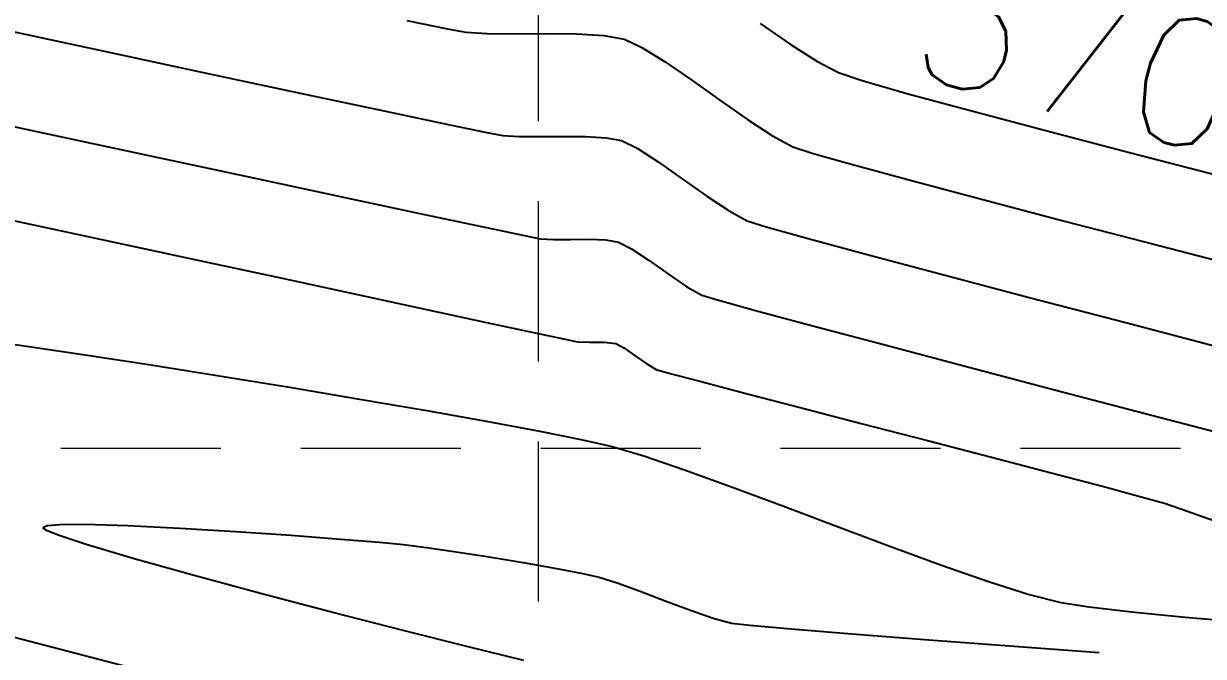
# Model space of a CAD drawing. Header units: inches. Extents: x 2547543 to 2548696, y 7125653 to 7126375.
# Drawn here: x 2547620.65 to 2547650.15, y 7125901.18 to 7125916.99 of the extents above; entities that cross this region are included whole.
import ezdxf

# ---------------------------------------------------------------- set-up
doc = ezdxf.new("R2010")
doc.units = ezdxf.units.IN
doc.header["$MEASUREMENT"] = 0
doc.linetypes.add('HIDDEN', pattern=[0.375, 0.25, -0.125])
for name, color, linetype in [('GRID', 254, 'HIDDEN'), ('V-TOPO-MAJR-E', 6, 'Continuous'), ('V-TOPO-MINR-E', 14, 'Continuous')]:
    doc.layers.add(name, color=color, linetype=linetype)
doc.styles.add('L100', font='simplex', dxfattribs={"height": 4})

msp = doc.modelspace()

# ---------------------------------------------------------------- linework, layer by layer
at = {"layer": 'GRID', "color": 252, "linetype": 'HIDDEN', "lineweight": 0, "ltscale": 16}
for p, q in [((2547633.523132142, 7126356.547205457), (2547633.523132142, 7125726.296813901)), ((2547561.583313602, 7125906.376313471), (2548677.583313586, 7125906.376313471))]:
    msp.add_line(p, q, dxfattribs=at)
at = {"layer": 'V-TOPO-MAJR-E', "color": 35, "extrusion": (-0.2089013377088477, -0.9779367214208975, 0), "elevation": -7500892.392451643}
msp.add_lwpolyline([(1002798.246867785, 565), (1002799.969451781, 565)], dxfattribs=at)
at = {"layer": 'V-TOPO-MAJR-E', "color": 35, "extrusion": (-0.2098406024259414, -0.9777356092387747, 0), "elevation": -7501852.175632644}
msp.add_lwpolyline([(995594.4941727922, 565.0000000000005), (995596.3909164378, 565.0000000000005)], dxfattribs=at)
at = {"layer": 'V-TOPO-MAJR-E', "color": 35, "extrusion": (-0.2104325924120767, -0.9776083694663895, 0), "elevation": -7502453.643717177}
msp.add_lwpolyline([(991053.7636903832, 565), (991055.752066701, 565)], dxfattribs=at)
at = {"layer": 'V-TOPO-MAJR-E', "color": 35, "elevation": 565}
for points in [[(2547625.167527051, 7125911.042499227), (2547627.120123775, 7125910.621433066)], [(2547633.406021948, 7125909.26586617), (2547634.193393648, 7125909.097940762)], [(2547634.193393648, 7125909.097940762), (2547634.505931946, 7125909.033918631)], [(2547634.505931946, 7125909.033918631), (2547634.802396269, 7125909.025113265)], [(2547634.802396269, 7125909.025113265), (2547635.171014098, 7125909.024975646)], [(2547635.171014098, 7125909.024975646), (2547635.457953583, 7125908.992960075)], [(2547637.560978752, 7125908.049000229), (2547638.687055665, 7125907.753891071)], [(2547640.074060089, 7125907.393010247), (2547641.627819822, 7125906.989875199)], [(2547643.254162658, 7125906.568003374), (2547644.858916396, 7125906.150912217)], [(2547647.626967757, 7125905.425141687), (2547648.601920973, 7125905.163497204)]]:
    msp.add_lwpolyline(points, dxfattribs=at)
at = {"layer": 'V-TOPO-MAJR-E', "color": 35, "extrusion": (0.2109888949618115, 0.9774884583476133, 0), "elevation": 7503016.418517152}
msp.add_lwpolyline([(-986788.0984815601, 565.0000000000009), (-986790.0225390433, 565.0000000000009)], dxfattribs=at)
at = {"layer": 'V-TOPO-MAJR-E', "color": 35, "extrusion": (0.2110083509842562, 0.9774842586021041, 0), "elevation": 7503036.058234747}
msp.add_lwpolyline([(-986640.6812764972, 565.0000000000009), (-986642.4493818101, 565.0000000000009)], dxfattribs=at)
at = {"layer": 'V-TOPO-MAJR-E', "color": 35, "extrusion": (-0.210807832200898, -0.9775275228262158, 0), "elevation": -7502833.507380909}
msp.add_lwpolyline([(988181.5494205474, 565.0000000000005), (988183.0790451085, 565.0000000000005)], dxfattribs=at)
at = {"layer": 'V-TOPO-MAJR-E', "color": 35, "extrusion": (-0.2102159911155052, -0.9776549683192562, 0), "elevation": -7502233.879012158}
msp.add_lwpolyline([(992725.1693147249, 565), (992726.3779302475, 565)], dxfattribs=at)
at = {"layer": 'V-TOPO-MAJR-E', "color": 35, "extrusion": (0.4769797538832314, 0.878914281591494, 0), "elevation": 7478233.716952763}
msp.add_lwpolyline([(1159761.129372112, 565), (1159760.894774158, 565)], dxfattribs=at)
at = {"layer": 'V-TOPO-MAJR-E', "color": 35, "extrusion": (-0.567453236565914, -0.8234056256249825, 0), "elevation": -7313177.563567023}
msp.add_lwpolyline([(-1945882.520132302, 565), (-1945882.177979623, 565)], dxfattribs=at)
at = {"layer": 'V-TOPO-MAJR-E', "color": 35, "extrusion": (-0.5718714319198814, -0.8203432606865886, 0), "elevation": -7302611.383949713}
msp.add_lwpolyline([(-1985167.625629349, 565.0000000000005), (-1985167.271685866, 565.0000000000005)], dxfattribs=at)
at = {"layer": 'V-TOPO-MAJR-E', "color": 35, "extrusion": (-0.5074417039163447, -0.8616860896675058, 0), "elevation": -7433073.090005592}
msp.add_lwpolyline([(-1420720.437031637, 565), (-1420720.167715912, 565)], dxfattribs=at)
at = {"layer": 'V-TOPO-MAJR-E', "color": 35, "extrusion": (0.2777502325620191, 0.9606533236874499, 0), "elevation": 7553134.16019142}
msp.add_lwpolyline([(-468172.7399897177, 565.0000000000009), (-468173.0748714788, 565.0000000000009)], dxfattribs=at)
at = {"layer": 'V-TOPO-MAJR-E', "color": 35, "extrusion": (-0.2579271999947463, -0.9661643542911683, 0), "elevation": -7541903.371605242}
msp.add_lwpolyline([(623470.290595036, 565), (623471.0885723087, 565)], dxfattribs=at)
at = {"layer": 'V-TOPO-MAJR-E', "color": 35, "extrusion": (-0.2518035622770479, -0.9677783661689224, 0), "elevation": -7537803.860326597}
msp.add_lwpolyline([(671220.6492600613, 565), (671222.0824440143, 565)], dxfattribs=at)
at = {"layer": 'V-TOPO-MAJR-E', "color": 35, "extrusion": (-0.251088968143714, -0.967964012800334, 0), "elevation": -7537306.232290798}
msp.add_lwpolyline([(676788.7800658068, 565), (676790.460234506, 565)], dxfattribs=at)
at = {"layer": 'V-TOPO-MAJR-E', "color": 35, "extrusion": (-0.2526410592750764, -0.9675600731574073, 0), "elevation": -7538381.972502785}
msp.add_lwpolyline([(664702.9678109956, 565), (664704.5067257106, 565)], dxfattribs=at)
at = {"layer": 'V-TOPO-MAJR-E', "color": 35, "extrusion": (-0.2547641165955805, -0.9670032289994039, 0), "elevation": -7539822.752737652}
msp.add_lwpolyline([(648157.15834673, 565.0000000000009), (648158.4810506136, 565.0000000000009)], dxfattribs=at)
at = {"layer": 'V-TOPO-MAJR-E', "color": 35, "extrusion": (-0.271679714307674, -0.9623877247937552, 0), "elevation": -7550028.101720383}
msp.add_lwpolyline([(515861.8625742176, 565), (515862.4617872848, 565)], dxfattribs=at)
at = {"layer": 'V-TOPO-MAJR-E', "color": 35, "extrusion": (-0.3159925571163738, -0.9487616686223445, 0), "elevation": -7565823.697491515}
msp.add_lwpolyline([(165378.9428087953, 565), (165379.5270316168, 565)], dxfattribs=at)
at = {"layer": 'V-TOPO-MAJR-E', "color": 35, "extrusion": (-0.3417089628402826, -0.939805822877587, 0), "elevation": -7567521.587340023}
msp.add_lwpolyline([(-40689.49038837524, 565), (-40688.76401423942, 565)], dxfattribs=at)
at = {"layer": 'V-TOPO-MINR-E', "color": 35}
for points, elevation in [([(2547619.632066587, 7125916.9464211), (2547622.513468677, 7125916.329667229)], 567), ([(2547631.251053488, 7125916.853967231), (2547631.707096394, 7125916.768252905)], 568), ([(2547631.707096394, 7125916.768252905), (2547632.247493515, 7125916.734810195)], 568), ([(2547632.247493515, 7125916.734810195), (2547632.943287311, 7125916.731536467)], 568), ([(2547632.943287311, 7125916.731536467), (2547633.714297164, 7125916.737298388)], 568), ([(2547633.714297164, 7125916.737298388), (2547634.480342457, 7125916.730962629)], 568), ([(2547635.161242574, 7125916.691395859), (2547635.676816895, 7125916.597464748)], 568), ([(2547622.513468677, 7125916.329667229), (2547625.184726016, 7125915.758926478)], 567), ([(2547625.184726016, 7125915.758926478), (2547627.567301464, 7125915.251190902)], 567), ([(2547636.691635141, 7125916.02902015), (2547637.359828264, 7125915.569603572)], 568), ([(2547642.741686674, 7125915.241347921), (2547644.296406697, 7125914.818787416)], 569), ([(2547632.197565078, 7125914.27593579), (2547632.640041578, 7125914.190141479)], 567), ([(2547632.640041578, 7125914.190141479), (2547633.04350582, 7125914.165172921)], 567), ([(2547633.04350582, 7125914.165172921), (2547633.562990297, 7125914.162728732)], 567), ([(2547634.710566338, 7125914.162300302), (2547635.218931091, 7125914.132759477)], 567), ([(2547635.603862457, 7125914.062629857), (2547635.995387284, 7125913.87021985)], 567), ([(2547635.995387284, 7125913.87021985), (2547636.522292409, 7125913.529864687)], 567), ([(2547641.409843749, 7125913.454301353), (2547642.855688261, 7125913.061740553)], 568), ([(2547637.122854422, 7125913.109826311), (2547637.735349912, 7125912.678366665)], 567), ([(2547644.641801222, 7125912.587367178), (2547646.680491808, 7125912.052820002)], 568), ([(2547638.298055467, 7125912.303747693), (2547638.749247675, 7125912.054231338)], 567), ([(2547638.749247675, 7125912.054231338), (2547639.22501211, 7125911.905085685)], 567), ([(2547633.178972021, 7125911.690751188), (2547633.572986762, 7125911.612030055)], 566), ([(2547633.572986762, 7125911.612030055), (2547633.90328713, 7125911.59435588)], 566), ([(2547633.90328713, 7125911.59435588), (2547634.332565262, 7125911.595106664)], 566), ([(2547634.332565262, 7125911.595106664), (2547634.792485336, 7125911.596271025)], 566), ([(2547634.792485336, 7125911.596271025), (2547635.21471153, 7125911.579837586)], 566), ([(2547635.21471153, 7125911.579837586), (2547635.53090802, 7125911.527794966)], 566), ([(2547635.853317719, 7125911.362095001), (2547636.292768038, 7125911.068645779)], 566), ([(2547636.292768038, 7125911.068645779), (2547636.778799903, 7125910.725370296)], 566), ([(2547641.779589393, 7125911.206861409), (2547643.666662411, 7125910.706238735)], 567), ([(2547643.666662411, 7125910.706238735), (2547645.832431795, 7125910.136913004)], 567), ([(2547638.00792128, 7125910.080851595), (2547638.950819387, 7125909.821645449)], 566), ([(2547645.832431795, 7125910.136913004), (2547648.181027628, 7125909.523112189)], 567), ([(2547638.950819387, 7125909.821645449), (2547640.352804682, 7125909.445244386)], 566), ([(2547640.352804682, 7125909.445244386), (2547642.129215544, 7125908.973478675)], 566), ([(2547619.617075724, 7125909.083971697), (2547620.781348755, 7125908.922201529)], 564), ([(2547620.781348755, 7125908.922201529), (2547622.191055784, 7125908.71334865)], 564), ([(2547644.195390356, 7125908.428178592), (2547646.466667497, 7125907.831174408)], 566), ([(2547625.490976284, 7125908.195706164), (2547627.253291979, 7125907.907572257)], 564), ([(2547627.253291979, 7125907.907572257), (2547629.00524612, 7125907.613667041)], 564), ([(2547646.466667497, 7125907.831174408), (2547648.85838535, 7125907.204296396)], 566), ([(2547629.00524612, 7125907.613667041), (2547630.68288982, 7125907.324318368)], 564), ([(2547648.85838535, 7125907.204296396), (2547651.285882294, 7125906.569374829)], 566), ([(2547632.222274189, 7125907.049854087), (2547633.559450341, 7125906.800602048)], 564), ([(2547633.559450341, 7125906.800602048), (2547634.630469386, 7125906.586890102)], 564), ([(2547635.371382439, 7125906.419046101), (2547636.164271522, 7125906.184748172)], 564), ([(2547636.164271522, 7125906.184748172), (2547637.175678508, 7125905.84028392)], 564), ([(2547639.635914732, 7125904.934302922), (2547640.975678242, 7125904.429509414)], 564), ([(2547621.14478947, 7125904.391850732), (2547621.159481368, 7125904.411422525)], 563), ([(2547621.159481368, 7125904.411422525), (2547621.254466915, 7125904.442652003)], 563), ([(2547621.544703839, 7125904.194857098), (2547621.244593965, 7125904.315965182)], 563), ([(2547621.546549689, 7125904.471128563), (2547622.174935254, 7125904.478780326)], 563), ([(2547622.174935254, 7125904.478780326), (2547623.258031379, 7125904.448126972)], 563), ([(2547624.559810508, 7125904.383812745), (2547625.960273276, 7125904.297651069)], 563), ([(2547625.960273276, 7125904.297651069), (2547627.339420321, 7125904.201455368)], 563), ([(2547629.553769785, 7125904.026215572), (2547630.148973477, 7125903.970798323)], 563), ([(2547630.725120381, 7125903.899001928), (2547631.466488825, 7125903.791594169)], 563), ([(2547642.315828199, 7125903.927996057), (2547643.601831738, 7125903.458124471)], 564), ([(2547643.601831738, 7125903.458124471), (2547644.779155997, 7125903.048256273)], 564), ([(2547626.607137551, 7125902.741651362), (2547624.915092185, 7125903.197537345)], 563), ([(2547636.067159199, 7125902.806076535), (2547636.695749593, 7125902.566446756)], 563), ([(2547628.385124161, 7125902.275088237), (2547626.607137551, 7125902.741651362)], 563), ([(2547636.695749593, 7125902.566446756), (2547637.324703055, 7125902.329898697)], 563), ([(2547645.79326811, 7125902.726753082), (2547646.589635213, 7125902.521976518)], 564), ([(2547646.589635213, 7125902.521976518), (2547647.298638036, 7125902.410333993)], 564), ([(2547630.142128698, 7125901.823970927), (2547628.385124161, 7125902.275088237)], 563), ([(2547648.355221146, 7125902.288326913), (2547649.698324154, 7125902.159275918)], 564), ([(2547638.350562108, 7125902.006022523), (2547638.813973891, 7125901.95375107)], 563), ([(2547631.771227847, 7125901.414422386), (2547630.142128698, 7125901.823970927)], 563), ([(2547639.846828104, 7125901.86285713), (2547641.365808208, 7125901.739576039)], 563), ([(2547641.365808208, 7125901.739576039), (2547643.287597663, 7125901.590143131)], 563), ([(2547633.165498293, 7125901.072565573), (2547631.771227847, 7125901.414422386)], 563), ([(2547643.287597663, 7125901.590143131), (2547645.528879927, 7125901.420793744)], 563)]:
    msp.add_lwpolyline(points, dxfattribs=dict(at, elevation=elevation))
at = {"layer": 'V-TOPO-MINR-E', "color": 35, "extrusion": (-0.2007588170435817, -0.9796406981027594, 0), "elevation": -7492297.597667439}
msp.add_lwpolyline([(1065171.586368218, 568.0000000000009), (1065172.619337063, 568.0000000000009)], dxfattribs=at)
at = {"layer": 'V-TOPO-MINR-E', "color": 35, "extrusion": (-0.5662774045699585, -0.8242147178214616, 0), "elevation": -7315956.100099975}
msp.add_lwpolyline([(-1935444.15431018, 569), (-1935443.253417245, 569)], dxfattribs=at)
at = {"layer": 'V-TOPO-MINR-E', "color": 35, "extrusion": (-0.05801164531752336, -0.9983159064181809, 0), "elevation": -7261708.488203761}
msp.add_lwpolyline([(2129957.871506482, 568.0000000000009), (2129958.553555232, 568.0000000000009)], dxfattribs=at)
at = {"layer": 'V-TOPO-MINR-E', "color": 35, "extrusion": (-0.4278960691128662, -0.9038279449307579, 0), "elevation": -7530725.845676186}
msp.add_lwpolyline([(-746527.3826716016, 568), (-746526.8997693057, 568)], dxfattribs=at)
at = {"layer": 'V-TOPO-MINR-E', "color": 35, "extrusion": (-0.530356298152238, -0.8477748504233035, 0), "elevation": -7392327.560444009}
msp.add_lwpolyline([(-1619452.813117591, 568), (-1619452.130910921, 568)], dxfattribs=at)
at = {"layer": 'V-TOPO-MINR-E', "color": 35, "extrusion": (0.5370525843478849, 0.8435487666076326, 0), "elevation": 7379274.601219116}
msp.add_lwpolyline([(1677933.433003496, 569.0000000000009), (1677932.643045013, 569.0000000000009)], dxfattribs=at)
at = {"layer": 'V-TOPO-MINR-E', "color": 35, "extrusion": (-0.468743107963465, -0.8833345338753329, 0), "elevation": -7488756.651320793}
msp.add_lwpolyline([(-1089805.217500885, 569.0000000000009), (-1089804.598830468, 569.0000000000009)], dxfattribs=at)
at = {"layer": 'V-TOPO-MINR-E', "color": 35, "extrusion": (-0.3174626156483663, -0.9482707881537308, 0), "elevation": -7566078.539828772}
msp.add_lwpolyline([(153641.7113804817, 569), (153642.3331954624, 569)], dxfattribs=at)
at = {"layer": 'V-TOPO-MINR-E', "color": 35, "extrusion": (-0.5775428896012891, -0.8163603436418216, 0), "elevation": -7288684.725615597}
msp.add_lwpolyline([(-2035731.758579517, 568.0000000000005), (-2035730.893805778, 568.0000000000005)], dxfattribs=at)
at = {"layer": 'V-TOPO-MINR-E', "color": 35, "extrusion": (-0.275792481125759, -0.9612172009252112, 0), "elevation": -7552173.01507055}
msp.add_lwpolyline([(483563.0133161815, 569), (483564.1804182904, 569)], dxfattribs=at)
at = {"layer": 'V-TOPO-MINR-E', "color": 35, "extrusion": (-0.2076149838746438, -0.9782106207104538, 0), "elevation": -7499571.637301434}
msp.add_lwpolyline([(1012669.563980951, 567), (1012671.624228894, 567)], dxfattribs=at)
at = {"layer": 'V-TOPO-MINR-E', "color": 35, "extrusion": (-0.209336026095547, -0.9778437647081074, 0), "elevation": -7501339.706422787}
msp.add_lwpolyline([(999461.6122741206, 566), (999464.6685297878, 566)], dxfattribs=at)
at = {"layer": 'V-TOPO-MINR-E', "color": 35, "extrusion": (0.5716450745381815, 0.8205010108197535, 0), "elevation": 7303165.270099544}
msp.add_lwpolyline([(1983154.643246278, 568.0000000000009), (1983153.800250061, 568.0000000000009)], dxfattribs=at)
at = {"layer": 'V-TOPO-MINR-E', "color": 35, "extrusion": (-0.2061936822687813, -0.9785111983990992, 0), "elevation": -7498092.57829158}
msp.add_lwpolyline([(1023565.459022186, 567.0000000000009), (1023567.063091975, 567.0000000000009)], dxfattribs=at)
at = {"layer": 'V-TOPO-MINR-E', "color": 35, "extrusion": (0.5452750570954505, 0.8382571873294934, 0), "elevation": 7362512.988849727}
msp.add_lwpolyline([(1750006.984801329, 568.0000000000009), (1750006.238813205, 568.0000000000009)], dxfattribs=at)
at = {"layer": 'V-TOPO-MINR-E', "color": 35, "extrusion": (-0.2557051251265588, -0.9667548236155902, 0), "elevation": -7540458.227327187}
msp.add_lwpolyline([(640814.472028685, 569), (640816.4252572991, 569)], dxfattribs=at)
at = {"layer": 'V-TOPO-MINR-E', "color": 35, "extrusion": (-0.2091666039278334, -0.9778800191236637, 0), "elevation": -7501166.42881898}
msp.add_lwpolyline([(1000764.318885111, 566), (1000767.225275883, 566)], dxfattribs=at)
at = {"layer": 'V-TOPO-MINR-E', "color": 35, "extrusion": (-0.2030523047312374, -0.9791678924185232, 0), "elevation": -7494769.052446214}
msp.add_lwpolyline([(1047625.264955198, 567.0000000000005), (1047626.332501379, 567.0000000000005)], dxfattribs=at)
at = {"layer": 'V-TOPO-MINR-E', "color": 35, "extrusion": (-0.2519255523889178, -0.9677466176916035, 0), "elevation": -7537896.652870436}
msp.add_lwpolyline([(670276.0771431932, 569), (670278.2704426262, 569)], dxfattribs=at)
at = {"layer": 'V-TOPO-MINR-E', "color": 35, "extrusion": (0.007473005414554743, -0.9999720767051818, 0), "elevation": -7106676.70431619}
msp.add_lwpolyline([(2600814.419788953, 567), (2600814.995446336, 567)], dxfattribs=at)
at = {"layer": 'V-TOPO-MINR-E', "color": 35, "extrusion": (-0.00827045362463626, -0.9999657992135745, 0), "elevation": -7146740.545158205}
msp.add_lwpolyline([(2488612.464888974, 567.0000000000009), (2488613.036843269, 567.0000000000009)], dxfattribs=at)
at = {"layer": 'V-TOPO-MINR-E', "color": 35, "extrusion": (-0.1792369803147607, -0.983805928467422, 0), "elevation": -7467147.013143306}
msp.add_lwpolyline([(1229151.30081872, 567.0000000000009), (1229151.692086302, 567.0000000000009)], dxfattribs=at)
at = {"layer": 'V-TOPO-MINR-E', "color": 35, "extrusion": (0.4755921217651358, 0.8796659216514734, 0), "elevation": 7480061.085635612}
msp.add_lwpolyline([(1147957.099383864, 568), (1147956.523120815, 568)], dxfattribs=at)
at = {"layer": 'V-TOPO-MINR-E', "color": 35, "extrusion": (-0.3104431372899313, -0.9505919516330784, 0), "elevation": -7564733.728484002}
msp.add_lwpolyline([(209574.9053498604, 568), (209575.4336892143, 568)], dxfattribs=at)
at = {"layer": 'V-TOPO-MINR-E', "color": 35, "extrusion": (-0.2732224407754293, -0.961950881207932, 0), "elevation": -7550851.530994713}
msp.add_lwpolyline([(503745.3743155359, 568.0000000000005), (503746.4324623269, 568.0000000000005)], dxfattribs=at)
at = {"layer": 'V-TOPO-MINR-E', "color": 35, "extrusion": (-0.2495839685340785, -0.9683531600871554, 0), "elevation": -7536253.289532957}
msp.add_lwpolyline([(688509.4517772228, 569), (688511.7830700635, 569)], dxfattribs=at)
at = {"layer": 'V-TOPO-MINR-E', "color": 35, "extrusion": (-0.2089341630844126, -0.9779297088728903, 0), "elevation": -7500928.341862869}
msp.add_lwpolyline([(1002550.169450697, 566), (1002552.849527328, 566)], dxfattribs=at)
at = {"layer": 'V-TOPO-MINR-E', "color": 35, "extrusion": (-0.5731371735571691, -0.8194594439549155, 0), "elevation": -7299542.334491416}
msp.add_lwpolyline([(-1996441.131562464, 567.0000000000005), (-1996440.398686643, 567.0000000000005)], dxfattribs=at)
at = {"layer": 'V-TOPO-MINR-E', "color": 35, "extrusion": (-0.2085982708904471, -0.9780014117482223, 0), "elevation": -7500583.56250211}
msp.add_lwpolyline([(1005129.060260536, 566.0000000000009), (1005131.437573911, 566.0000000000009)], dxfattribs=at)
at = {"layer": 'V-TOPO-MINR-E', "color": 35, "extrusion": (-0.2566908286950061, -0.9664935687648786, 0), "elevation": -7541105.701595422}
msp.add_lwpolyline([(633123.9065057433, 568), (633125.7545397275, 568)], dxfattribs=at)
at = {"layer": 'V-TOPO-MINR-E', "color": 35, "extrusion": (-0.2080733185357422, -0.9781132317444252, 0), "elevation": -7500042.998326671}
msp.add_lwpolyline([(1009157.078024666, 566), (1009159.076125938, 566)], dxfattribs=at)
at = {"layer": 'V-TOPO-MINR-E', "color": 35, "extrusion": (-0.5541695213408778, -0.8324038332545222, 0), "elevation": -7343460.213258229}
msp.add_lwpolyline([(-1828300.201438211, 567), (-1828299.525437533, 567)], dxfattribs=at)
at = {"layer": 'V-TOPO-MINR-E', "color": 35, "extrusion": (-0.2071417135536472, -0.9783109477594836, 0), "elevation": -7499078.519858891}
msp.add_lwpolyline([(1016301.318835763, 566.0000000000009), (1016302.861276776, 566.0000000000009)], dxfattribs=at)
at = {"layer": 'V-TOPO-MINR-E', "color": 35, "extrusion": (-0.2516964171627548, -0.9678062376258135, 0), "elevation": -7537735.67516854}
msp.add_lwpolyline([(672061.8159349838, 568.0000000000009), (672064.092813659, 568.0000000000009)], dxfattribs=at)
at = {"layer": 'V-TOPO-MINR-E', "color": 35, "extrusion": (-0.2050412952232837, -0.9787533229844783, 0), "elevation": -7496879.753386903}
msp.add_lwpolyline([(1032397.266611006, 566.0000000000009), (1032398.276946013, 566.0000000000009)], dxfattribs=at)
at = {"layer": 'V-TOPO-MINR-E', "color": 35, "extrusion": (-0.268560764630515, -0.9632627448941815, 0), "elevation": -7548321.399838906}
msp.add_lwpolyline([(540305.6029657491, 567), (540306.6847791474, 567)], dxfattribs=at)
at = {"layer": 'V-TOPO-MINR-E', "color": 35, "extrusion": (-0.4571064071244607, -0.8894120150783701, 0), "elevation": -7502411.855402291}
msp.add_lwpolyline([(-991402.1647269772, 566), (-991401.8022294017, 566)], dxfattribs=at)
at = {"layer": 'V-TOPO-MINR-E', "color": 35, "extrusion": (-0.2602581518114958, -0.9655390693367433, 0), "elevation": -7543390.215882923}
msp.add_lwpolyline([(605269.6257081488, 567.0000000000005), (605271.1921975703, 567.0000000000005)], dxfattribs=at)
at = {"layer": 'V-TOPO-MINR-E', "color": 35, "extrusion": (-0.2504318702074383, -0.9681342253966673, 0), "elevation": -7536851.265350514}
msp.add_lwpolyline([(681910.7401576203, 568.0000000000009), (681913.0960017783, 568.0000000000009)], dxfattribs=at)
at = {"layer": 'V-TOPO-MINR-E', "color": 35, "extrusion": (-0.5634265300316441, -0.8261661729074247, 0), "elevation": -7322592.542519377}
msp.add_lwpolyline([(-1910155.825811347, 566.0000000000005), (-1910155.266415002, 566.0000000000005)], dxfattribs=at)
at = {"layer": 'V-TOPO-MINR-E', "color": 35, "extrusion": (0.4943160528894164, 0.8692822555740038, 0), "elevation": 7453765.459532173}
msp.add_lwpolyline([(1307836.060008458, 566), (1307835.636880372, 566)], dxfattribs=at)
at = {"layer": 'V-TOPO-MINR-E', "color": 35, "extrusion": (-0.2883076797169852, -0.9575378226556945, 0), "elevation": -7557832.026081488}
msp.add_lwpolyline([(385004.7328879905, 566), (385005.1497376366, 566)], dxfattribs=at)
at = {"layer": 'V-TOPO-MINR-E', "color": 35, "extrusion": (-0.251933187660024, -0.967744630031838, 0), "elevation": -7537897.802367111}
msp.add_lwpolyline([(670219.7452652925, 567.0000000000005), (670222.2619957337, 567.0000000000005)], dxfattribs=at)
at = {"layer": 'V-TOPO-MINR-E', "color": 35, "extrusion": (-0.2551802956752889, -0.966893487773639, 0), "elevation": -7540103.052732315}
msp.add_lwpolyline([(644907.0251087942, 566.0000000000009), (644909.1620296009, 566.0000000000009)], dxfattribs=at)
at = {"layer": 'V-TOPO-MINR-E', "color": 35, "extrusion": (-0.152547989217505, -0.9882960644390404, 0), "elevation": -7431142.179485789}
msp.add_lwpolyline([(1430761.939529161, 564), (1430763.549565056, 564)], dxfattribs=at)
at = {"layer": 'V-TOPO-MINR-E', "color": 35, "extrusion": (-0.1572230493948895, -0.987563118356985, 0), "elevation": -7437829.567284624}
msp.add_lwpolyline([(1395582.227790083, 564.0000000000009), (1395583.958037326, 564.0000000000009)], dxfattribs=at)
at = {"layer": 'V-TOPO-MINR-E', "color": 35, "extrusion": (-0.1755267469195279, -0.9844746625057691, 0), "elevation": -7462452.534275737}
msp.add_lwpolyline([(1257290.525239657, 564), (1257292.088900388, 564)], dxfattribs=at)
at = {"layer": 'V-TOPO-MINR-E', "color": 35, "extrusion": (-0.2209384724459378, -0.9752877479971005, 0), "elevation": -7512679.891172032}
msp.add_lwpolyline([(910289.9253699682, 564.0000000000009), (910290.6850565874, 564.0000000000009)], dxfattribs=at)
at = {"layer": 'V-TOPO-MINR-E', "color": 35, "extrusion": (-0.34093317293216, -0.9400875340064934, 0), "elevation": -7567549.274738984}
msp.add_lwpolyline([(-34455.73811693024, 564.0000000000005), (-34454.48781631282, 564.0000000000005)], dxfattribs=at)
at = {"layer": 'V-TOPO-MINR-E', "color": 35, "extrusion": (-0.3497777622850664, -0.9368327049216695, 0), "elevation": -7566888.485576678}
msp.add_lwpolyline([(-105772.3223736044, 564.0000000000009), (-105770.9508969332, 564.0000000000009)], dxfattribs=at)
at = {"layer": 'V-TOPO-MINR-E', "color": 35, "extrusion": (0.9011038250314598, 0.4336033861879681, 0), "elevation": 5385487.432259008}
msp.add_lwpolyline([(5316522.527091783, 563), (5316522.549200391, 563)], dxfattribs=at)
at = {"layer": 'V-TOPO-MINR-E', "color": 35, "extrusion": (-0.5271312511662141, -0.8497838807861336, 0), "elevation": -7398409.397891996}
msp.add_lwpolyline([(-1591359.389761192, 563), (-1591359.495927158, 563)], dxfattribs=at)
at = {"layer": 'V-TOPO-MINR-E', "color": 35, "extrusion": (0.09703475131908862, -0.9952809940094519, 0), "elevation": -6845069.462016633}
msp.add_lwpolyline([(3227059.380021763, 563), (3227059.673489415, 563)], dxfattribs=at)
at = {"layer": 'V-TOPO-MINR-E', "color": 35, "extrusion": (-0.04934468392126418, -0.9987818090898085, 0), "elevation": -7242935.400519393}
msp.add_lwpolyline([(2192894.263889897, 563.0000000000009), (2192895.567256775, 563.0000000000009)], dxfattribs=at)
at = {"layer": 'V-TOPO-MINR-E', "color": 35, "extrusion": (-0.3504843961376921, -0.9365685709354106, 0), "elevation": -7566806.537104177}
msp.add_lwpolyline([(-111477.843064046, 564.0000000000005), (-111476.4121491108, 564.0000000000005)], dxfattribs=at)
at = {"layer": 'V-TOPO-MINR-E', "color": 35, "extrusion": (-0.3138518076001693, -0.9494719810853327, 0), "elevation": -7565421.999801689}
msp.add_lwpolyline([(182418.0703306436, 563), (182417.3627641005, 563)], dxfattribs=at)
at = {"layer": 'V-TOPO-MINR-E', "color": 35, "extrusion": (-0.2846666376719305, -0.958626572444431, 0), "elevation": -7556303.951434671}
msp.add_lwpolyline([(413712.4801559141, 563), (413711.2289983029, 563)], dxfattribs=at)
at = {"layer": 'V-TOPO-MINR-E', "color": 35, "extrusion": (-0.076054624632902, -0.997103652621907, 0), "elevation": -7299023.948509076}
msp.add_lwpolyline([(1998290.556443727, 563.0000000000009), (1998291.797871289, 563.0000000000009)], dxfattribs=at)
at = {"layer": 'V-TOPO-MINR-E', "color": 35, "extrusion": (-0.08248502066346297, -0.9965923044887253, 0), "elevation": -7311762.391437212}
msp.add_lwpolyline([(1951166.687270208, 563), (1951167.667126768, 563)], dxfattribs=at)
at = {"layer": 'V-TOPO-MINR-E', "color": 35, "extrusion": (-0.1236583012101454, -0.992324858371401, 0), "elevation": -7386247.264924462}
msp.add_lwpolyline([(1646899.547147267, 563.0000000000009), (1646900.127750381, 563.0000000000009)], dxfattribs=at)
at = {"layer": 'V-TOPO-MINR-E', "color": 35, "extrusion": (-0.1550704865965912, -0.9879034083283126, 0), "elevation": -7434767.094312737}
msp.add_lwpolyline([(1411796.440505766, 563.0000000000009), (1411797.282785914, 563.0000000000009)], dxfattribs=at)
at = {"layer": 'V-TOPO-MINR-E', "color": 35, "extrusion": (-0.1644278611416872, -0.9863891110917486, 0), "elevation": -7447815.507711891}
msp.add_lwpolyline([(1341259.660708319, 563), (1341260.520729834, 563)], dxfattribs=at)
at = {"layer": 'V-TOPO-MINR-E', "color": 35, "extrusion": (-0.2692220008233741, -0.9630781454651847, 0), "elevation": -7548678.313237297}
msp.add_lwpolyline([(535111.9620531965, 563.0000000000009), (535110.4053977858, 563.0000000000009)], dxfattribs=at)
at = {"layer": 'V-TOPO-MINR-E', "color": 35, "extrusion": (-0.1742503718760817, -0.9847013800645591, 0), "elevation": -7460813.053177838}
msp.add_lwpolyline([(1266966.537408686, 563), (1266967.339724744, 563)], dxfattribs=at)
at = {"layer": 'V-TOPO-MINR-E', "color": 35, "extrusion": (-0.1879712039142335, -0.9821745397326455, 0), "elevation": -7477762.69045995}
msp.add_lwpolyline([(1162756.552148072, 563.0000000000009), (1162757.221345875, 563.0000000000009)], dxfattribs=at)
at = {"layer": 'V-TOPO-MINR-E', "color": 35, "extrusion": (-0.2156277723872209, -0.976475633989566, 0), "elevation": -7507611.670080068}
msp.add_lwpolyline([(951160.4606502091, 563), (951160.921488954, 563)], dxfattribs=at)
at = {"layer": 'V-TOPO-MINR-E', "color": 35, "extrusion": (-0.2968267406205958, -0.9549313514868771, 0), "elevation": -7560954.536455033}
msp.add_lwpolyline([(317657.9684978612, 563.0000000000009), (317658.4428895009, 563.0000000000009)], dxfattribs=at)
at = {"layer": 'V-TOPO-MINR-E', "color": 35, "extrusion": (0.3424211321249371, 0.9395465758940728, 0), "elevation": 7567482.007962152}
msp.add_lwpolyline([(46437.56936033629, 563.0000000000009), (46436.96274532517, 563.0000000000009)], dxfattribs=at)
at = {"layer": 'V-TOPO-MINR-E', "color": 35, "extrusion": (-0.3022058082919182, -0.9532427022718969, 0), "elevation": -7562628.127572879}
msp.add_lwpolyline([(275034.5032034214, 564), (275035.5670585246, 564)], dxfattribs=at)
at = {"layer": 'V-TOPO-MINR-E', "color": 35, "extrusion": (-0.3283032956156943, -0.9445723614884538, 0), "elevation": -7567328.121222056}
msp.add_lwpolyline([(66970.58486959431, 563.0000000000009), (66971.18941010814, 563.0000000000009)], dxfattribs=at)
at = {"layer": 'V-TOPO-MINR-E', "color": 35, "extrusion": (-0.114710995321529, -0.9933989065588628, 0), "elevation": -7371106.820025927}
msp.add_lwpolyline([(1713410.682711171, 564), (1713411.74631523, 564)], dxfattribs=at)
at = {"layer": 'V-TOPO-MINR-E', "color": 35, "extrusion": (-0.2657991379502397, -0.9640284322907231, 0), "elevation": -7546732.216911597}
msp.add_lwpolyline([(561936.7230193319, 563.0000000000005), (561937.1948174422, 563.0000000000005)], dxfattribs=at)
at = {"layer": 'V-TOPO-MINR-E', "color": 35, "extrusion": (-0.0876638806651141, -0.9961501111914473, 0), "elevation": -7321803.928534502}
msp.add_lwpolyline([(1913146.469310801, 563.0000000000009), (1913147.506156756, 563.0000000000009)], dxfattribs=at)
at = {"layer": 'V-TOPO-MINR-E', "color": 35, "extrusion": (-0.08434546757194022, -0.9964365720406245, 0), "elevation": -7315392.225300447}
msp.add_lwpolyline([(1937533.782662425, 564.0000000000005), (1937535.356834387, 564.0000000000005)], dxfattribs=at)
at = {"layer": 'V-TOPO-MINR-E', "color": 35, "extrusion": (-0.2517537701666304, -0.9677913200720946, 0), "elevation": -7537758.807437094}
msp.add_lwpolyline([(671595.2975245947, 564), (671592.1322948479, 564)], dxfattribs=at)
at = {"layer": 'V-TOPO-MINR-E', "color": 35, "extrusion": (-0.07367755016692448, -0.9972821158535836, 0), "elevation": -7294238.327554839}
msp.add_lwpolyline([(2015702.364071207, 563.0000000000009), (2015704.390016516, 563.0000000000009)], dxfattribs=at)

# ---------------------------------------------------------------- texts
at = {"layer": 'V-TOPO-MAJR-E', "color": 35, "insert": (2547643.48469844, 7125918.827709979, 570), "char_height": 3.2, "width": 12.03809523809524, "attachment_point": 1, "rotation": 345.18531175314075, "style": 'L100'}
msp.add_mtext('\\Fsimplex.shx;\\W1.0000000000;\\T1.0000000000;\\o\\l570', dxfattribs=at)

doc.saveas('drawing.dxf')
